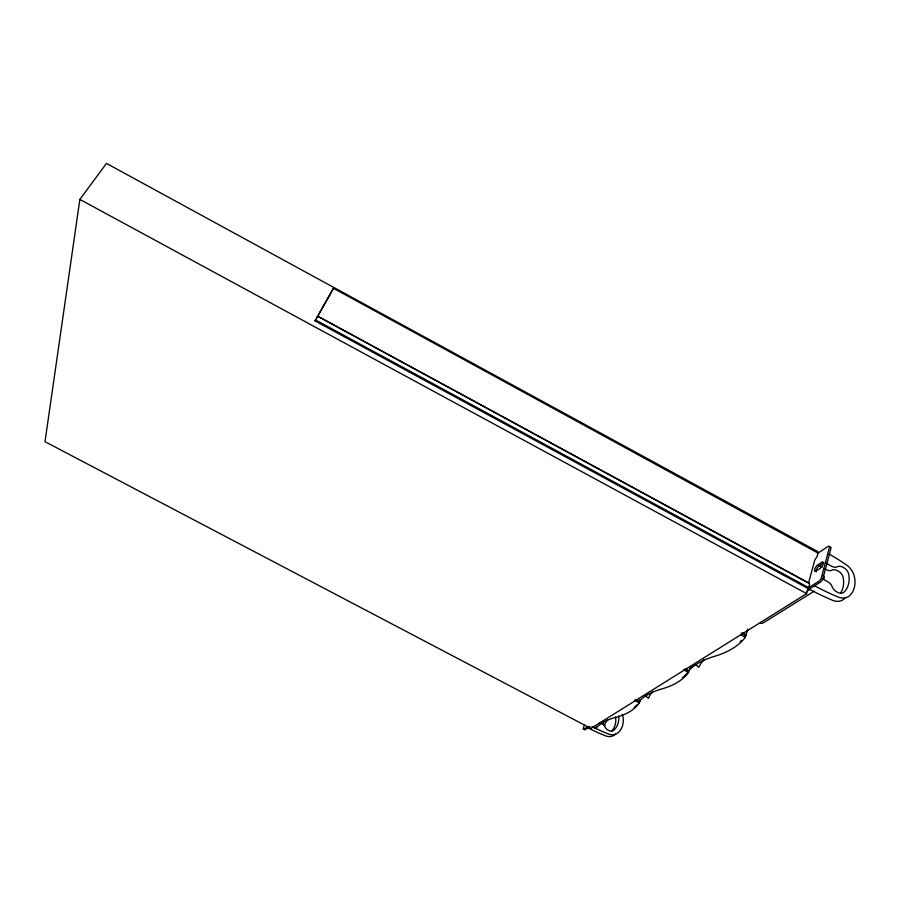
<?xml version="1.0" encoding="UTF-8"?>
<svg xmlns="http://www.w3.org/2000/svg" width="900" height="900" viewBox="0 0 900 900"><rect width="100%" height="100%" fill="white"/><g stroke="black" fill="none" stroke-linecap="round" stroke-linejoin="round"><path stroke-width="1.35" d="M817.965 551.689L106.459 163.395L79.864 199.417L45 441.675L590.906 728.438L806.625 593.617L808.087 588.206M604.575 725.546L604.665 725.096A58.736 23.749 19.4 0 1 605.779 722.43L606.038 722.014A58.736 23.749 19.4 0 1 607.32 720.439A28.89 11.925 20.8 0 0 607.793 719.55M807.694 588.308L818.82 581.288A3.42 1.294 -59.5 0 0 821.498 577.294L829.316 547.819A3.386 1.26 -59 0 0 828.113 546.413L818.033 553.084L817.054 556.56L814.77 560.115L808.673 582.637L809.595 584.168L808.695 587.666L315.461 319.894L315.011 320.873L809.224 589.14A213.604 153.034 46.3 0 0 831.015 599.614A15.671 11.756 51.6 0 0 844.729 598.342M684.641 669.116L688.354 671.096L689.018 670.354A140.006 60.593 16 0 1 714.533 656.336A141.93 70.414 19.9 0 0 745.391 637.268L745.875 635.591L741.15 633.06M744.356 636.986A141.784 70.56 19.9 0 0 746.089 634.871L747.776 629.123M635.332 699.761L639 701.696L639.551 701.055A129.263 53.258 17.5 0 1 661.849 688.916A131.411 61.009 21 0 0 688.545 672.413L689.04 670.826L685.744 669.071M809.224 583.211L317.655 316.181L315.011 320.873M592.144 726.581L595.8 728.494L596.273 727.92A120.172 47.126 18.7 0 1 615.926 717.311A122.411 53.348 21.9 0 0 639.259 702.889L639.742 701.393L636.649 699.761M584.404 725.175L583.504 727.729A2.498 0.698 -63.4 0 0 583.774 729.236L588.195 726.457M332.955 289.26L333.416 288.259L818.033 553.084M329.839 295.02L333.416 288.259M329.738 295.054L317.734 316.192M331.954 290.835L316.519 318.218M317.61 316.192L808.774 583.234M596.284 727.076L596.756 726.502M639.495 700.211L640.046 699.559M590.029 726.637L584.933 729.844A2.498 0.698 -63.4 0 1 584.494 728.876M809.224 589.14L820.373 582.131A3.42 1.294 -59.5 0 0 823.05 578.137L830.846 548.663A3.386 1.26 -59 0 0 829.631 547.245M806.839 591.322L810.371 589.106M814.185 591.176L763.414 622.778A5.704 2.79 16.4 0 1 759.982 623.317M604.541 725.569L604.192 725.467A3.409 1.384 20.4 0 0 599.827 723.161M634.376 700.312L639.259 702.889M683.606 669.78L688.545 672.413M742.545 632.97L746.089 634.871M740.576 634.68L745.391 637.268M79.864 199.417L806.625 593.617M818.37 565.38L821.947 567.326M824.321 568.631L826.706 569.925A9.945 7.447 50.6 0 0 830.914 570.668A8.224 6.154 51.3 0 1 838.373 571.151A7.684 5.749 51.3 0 1 843.266 577.901A26.674 20.093 51.1 0 1 840.645 592.931M822.026 578.621L828.067 581.906A10.181 7.673 51.7 0 1 831.611 585.416A8.325 6.232 51.6 0 0 837.529 592.29A7.785 5.827 51.6 0 0 844.369 591.84A26.843 20.16 51 0 0 848.756 574.515A7.74 5.771 51.2 0 0 843.829 567.731A8.269 6.176 51.2 0 0 836.336 567.236A10.013 7.47 50.6 0 1 832.106 566.483L826.11 563.22M639.742 701.393A122.332 53.438 21.9 0 1 638.55 703.035M637.2 704.599A122.332 53.438 21.9 0 1 634.084 707.501M639.956 700.751A122.299 53.471 21.9 0 1 638.764 702.394M687.611 672.683A131.321 61.11 21 0 1 682.38 677.745M645.019 696.139A3.645 1.575 19.5 0 1 648.191 698.288L648.754 697.883A63.113 26.899 18.2 0 1 650.149 694.913L650.475 694.451A63.113 26.899 18.2 0 1 651.982 692.685A30.96 13.534 19.9 0 0 652.556 691.684M689.501 668.779A139.905 60.694 16 0 1 693.248 665.381M741.566 640.384A141.829 70.515 19.9 0 1 740.171 641.666M694.102 664.661A3.938 1.789 18.2 0 1 698.524 667.238L699.176 666.776A68.265 30.69 16.8 0 1 700.931 663.435L701.314 662.906A68.265 30.69 16.8 0 1 703.114 660.904A33.367 15.469 18.6 0 0 704.025 659.306M816.255 571.972A3.746 1.406 -59.4 0 1 816.683 568.991A3.746 1.406 -59.4 0 1 819.124 565.875L823.354 563.13A3.769 1.417 -59.3 0 1 823.883 562.882M814.579 585.776A214.841 153.405 46.3 0 0 836.494 596.317A15.772 11.801 51.6 0 0 850.275 595.046A26.854 20.126 51.2 0 0 854.606 577.71A15.705 11.723 51.3 0 0 844.83 563.816A258.154 203.917 58.6 0 0 829.181 554.04M602.651 723.15A7.538 6.39 56.8 0 1 604.485 725.242A6.176 5.197 56.6 0 0 608.715 730.462A5.771 4.86 56.7 0 0 614.16 729.911A19.924 16.83 55.9 0 0 618.795 716.175M611.921 730.879A19.834 16.774 56 0 0 615.746 718.065A5.715 4.815 56.2 0 0 615.555 717.019M592.38 726.727A162.27 132.469 49.3 0 0 607.635 733.646A11.7 9.855 56.6 0 0 618.626 732.251A19.924 16.808 56.1 0 0 623.227 718.515A11.666 9.81 56.2 0 0 622.181 714.308M588.06 727.875A161.561 132.12 49.4 0 0 604.609 735.457A11.644 9.821 56.7 0 0 615.555 734.074M822.78 575.156A6.143 3.184 14.4 0 1 823.264 579.206M821.824 562.298L817.594 565.043A3.746 1.395 -59.4 0 0 814.68 569.419A3.746 1.395 -59.4 0 0 815.974 571.061L820.204 568.339A3.769 1.406 -59.3 0 0 823.151 563.94A3.769 1.406 -59.3 0 0 821.824 562.298"/></g></svg>
